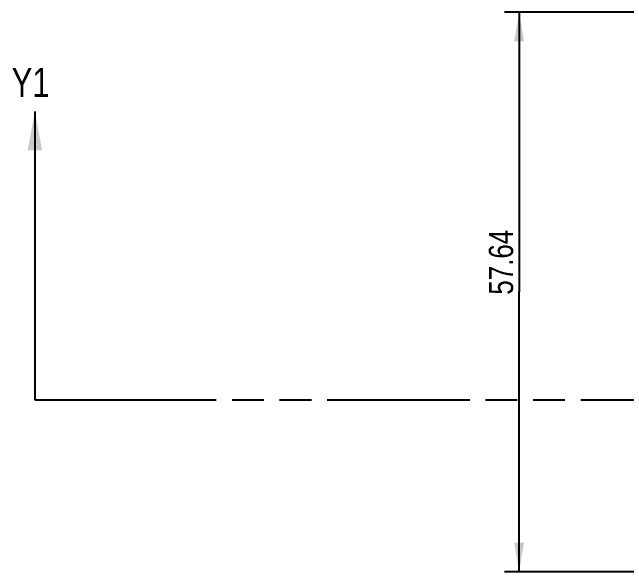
# Model space of a CAD drawing. Header units: millimetres. Extents: x 0 to 594, y 0 to 420.
# Drawn here: x 73.2 to 136.5, y 245.3 to 302.9 of the extents above; entities that cross this region are included whole.
import ezdxf

# ---------------------------------------------------------------- set-up
doc = ezdxf.new("R2010")
doc.units = ezdxf.units.MM
doc.header["$LTSCALE"] = 32.67
doc.linetypes.add('PHANTOM', pattern=[0.8, 0.45, -0.05, 0.1, -0.05, 0.1, -0.05])
doc.layers.get('0').update_dxf_attribs({"linetype": 'CONTINUOUS'})
doc.styles.get("Standard").update_dxf_attribs({"font": 'txt', "width": 0.8})
doc.dimstyles.new('DIMSTYLE_1', dxfattribs={"dimtxt": 2.5, "dimasz": 3, "dimexe": 1.5, "dimexo": 1.2, "dimtad": 1, "dimdsep": 46, "dimtxsty": 'STANDARD', "dimblk": '_FILLED', "dimblk1": '_FILLED', "dimblk2": '_FILLED', "dimcen": 0.09, "dimazin": 2, "dimtp": 0.01, "dimtm": 0.01, "dimtfac": 1, "dimtofl": 0, "dimtmove": 0, "dimatfit": 3, "dimldrblk": '_FILLED', "dimfxl": 1, "dimtolj": 1, "dimarcsym": 0})
doc.dimstyles.get("Standard").update_dxf_attribs({"dimtxt": 2.5, "dimasz": 3, "dimexe": 1.5, "dimexo": 1.2, "dimtad": 1, "dimdsep": 46, "dimtxsty": 'STANDARD', "dimblk": '_FILLED', "dimblk1": '_FILLED', "dimblk2": '_FILLED', "dimcen": 0.09, "dimazin": 2, "dimtol": 1, "dimtp": 0.01, "dimtm": 0.01, "dimtfac": 1, "dimtofl": 0, "dimtmove": 0, "dimatfit": 3, "dimldrblk": '_FILLED', "dimfxl": 1, "dimtolj": 1, "dimarcsym": 0})

# ---------------------------------------------------------------- blocks, each defined once
blk = doc.blocks.new('_FILLED')
at = {"color": 0, "linetype": 'BYBLOCK'}
blk.add_solid([(0, 0), (-1, 0.167), (-1, -0.167)], dxfattribs=at)
blk = doc.blocks.new('XSEC_FILLED')
at = {"color": 0, "linetype": 'BYBLOCK'}
blk.add_solid([(0, 0), (-1, 0.1875), (-1, -0.1875)], dxfattribs=at)
blk = doc.blocks.new('*D25')
at = {"color": 7, "linetype": 'CONTINUOUS'}
for p, q in [((260.148, 302.939), (123.918, 302.939)), ((125.418, 302.939), (125.418, 274.119)), ((125.418, 245.299), (125.418, 274.119)), ((232.085, 245.299), (123.918, 245.299))]:
    blk.add_line(p, q, dxfattribs=at)
at = {"color": 7, "linetype": 'CONTINUOUS', "xscale": 3, "yscale": 3, "zscale": 3}
for p, rotation in [((125.418, 302.939), 90), ((125.418, 245.299), 270)]:
    blk.add_blockref('_FILLED', p, dxfattribs=dict(at, rotation=rotation))
at = {"color": 7, "linetype": 'CONTINUOUS', "insert": (122.293, 277.185), "char_height": 2.5, "width": 10, "attachment_point": 2, "rotation": 90, "line_spacing_factor": 0.9}
blk.add_mtext('57.64', dxfattribs=at)

msp = doc.modelspace()

# ---------------------------------------------------------------- linework, layer by layer
at = {"color": 7, "linetype": 'CONTINUOUS'}
msp.add_line((75.487, 267.009), (75.487, 263.009), dxfattribs=at)
at = {"color": 7, "linetype": 'PHANTOM'}
for p, q in [((75.487, 263.009), (79.487, 263.009)), ((79.487, 263.009), (425.744, 263.009))]:
    msp.add_line(p, q, dxfattribs=at)

# ---------------------------------------------------------------- texts
at = {"color": 7, "linetype": 'CONTINUOUS', "insert": (73.087, 297.209), "char_height": 3, "width": 4.8, "attachment_point": 1, "line_spacing_factor": 0.9}
msp.add_mtext('Y1', dxfattribs=at)

# ---------------------------------------------------------------- dimensions: what is measured, and where the dimension line sits
at = {"color": 7, "linetype": 'CONTINUOUS'}
dim = msp.add_linear_dim(base=(125.418, 245.299), p1=(261.348, 302.939), p2=(233.285, 245.299), angle=270, dimstyle='DIMSTYLE_1', dxfattribs=at)
dim.commit()
dim.dimension.update_dxf_attribs({"geometry": '*D25', "text_midpoint": (125.418, 277.248), "dimtype": 160})

# ---------------------------------------------------------------- leaders
msp.add_leader([(75.487, 292.709), (75.487, 267.009)], dimstyle='STANDARD', override={"dimasz": 4, "dimtad": 0, "dimldrblk": 'XSEC_FILLED'}, dxfattribs=at)

doc.saveas('drawing.dxf')
